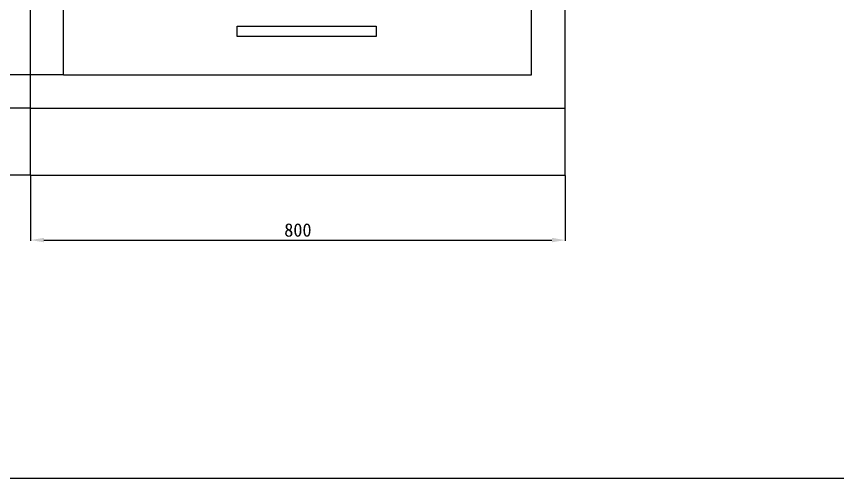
# Model space of a CAD drawing. Extents: x -156069 to -122631, y 9787 to 31117.
# Drawn here: x -150324 to -149095, y 24028 to 24720 of the extents above; entities that cross this region are included whole.
import ezdxf

# ---------------------------------------------------------------- set-up
doc = ezdxf.new("R2010")
doc.units = 0
doc.layers.get('0').update_dxf_attribs({"linetype": 'CONTINUOUS'})
doc.layers.get('DEFPOINTS').update_dxf_attribs({"linetype": 'CONTINUOUS'})
doc.layers.add('1', color=143, linetype='CONTINUOUS')
doc.styles.get("Standard").update_dxf_attribs({"font": ''})
doc.styles.get('Standard').set_extended_font_data('SimSun')
doc.dimstyles.get("Standard").update_dxf_attribs({"dimtxt": 0.18, "dimasz": 0.18, "dimexe": 0.18, "dimexo": 0.0625, "dimgap": 0.09, "dimtad": 0, "dimtih": 1, "dimtoh": 1, "dimdec": 4, "dimzin": 0, "dimdsep": 46, "dimtxsty": 'Standard', "dimcen": 0.09, "dimadec": 0, "dimazin": 0, "dimtfac": 1, "dimtdec": 4, "dimtofl": 0, "dimtmove": 0, "dimatfit": 3, "dimfxl": 1, "dimtolj": 1, "dimtzin": 0, "dimarcsym": 0})

# ---------------------------------------------------------------- blocks, each defined once
blk = doc.blocks.new('*D74')
at = {"color": 0, "lineweight": -2}
for p, q in [((-150303.4, 26582.6), (-150677.7, 26582.6)), ((-150676.5, 26562.6), (-150676.5, 24502.6)), ((-150303.4, 24482.6), (-150677.7, 24482.6))]:
    blk.add_line(p, q, dxfattribs=at)
at = {"color": 0}
for points in [[(-150679.8, 26562.6), (-150673.1, 26562.6), (-150676.5, 26582.6)], [(-150679.8, 24502.6), (-150673.1, 24502.6), (-150676.5, 24482.6)]]:
    blk.add_solid(points, dxfattribs=at)
at = {"layer": 'DEFPOINTS', "color": 0}
for p in [(-150302.7, 26582.6), (-150676.5, 24482.6), (-150302.7, 24482.6)]:
    blk.add_point(p, dxfattribs=at)
at = {"color": 0, "insert": (-150693.1, 25532.6), "char_height": 20, "attachment_point": 5, "rotation": 90}
blk.add_mtext('\\A1;2,100', dxfattribs=at)
blk = doc.blocks.new('*D75')
at = {"color": 0, "lineweight": -2}
for p, q in [((-150254, 26522.6), (-150492.9, 26522.6)), ((-150491.6, 26502.6), (-150491.6, 24652.6)), ((-150254, 24632.6), (-150492.9, 24632.6))]:
    blk.add_line(p, q, dxfattribs=at)
at = {"color": 0}
for points in [[(-150495, 26502.6), (-150488.3, 26502.6), (-150491.6, 26522.6)], [(-150495, 24652.6), (-150488.3, 24652.6), (-150491.6, 24632.6)]]:
    blk.add_solid(points, dxfattribs=at)
at = {"layer": 'DEFPOINTS', "color": 0}
for p in [(-150253.4, 26522.6), (-150491.6, 24632.6), (-150253.4, 24632.6)]:
    blk.add_point(p, dxfattribs=at)
at = {"color": 0, "insert": (-150508.3, 25577.6), "char_height": 20, "attachment_point": 5, "rotation": 90}
blk.add_mtext('\\A1;1,890', dxfattribs=at)
blk = doc.blocks.new('*D76')
at = {"color": 0, "lineweight": -2}
for p, q in [((-150303.4, 24582.6), (-150495.3, 24582.6)), ((-150494, 24562.6), (-150494, 24502.6)), ((-150303.4, 24482.6), (-150495.3, 24482.6))]:
    blk.add_line(p, q, dxfattribs=at)
at = {"color": 0}
for points in [[(-150497.4, 24562.6), (-150490.7, 24562.6), (-150494, 24582.6)], [(-150497.4, 24502.6), (-150490.7, 24502.6), (-150494, 24482.6)]]:
    blk.add_solid(points, dxfattribs=at)
at = {"layer": 'DEFPOINTS', "color": 0}
for p in [(-150302.7, 24582.6), (-150494, 24482.6), (-150302.7, 24482.6)]:
    blk.add_point(p, dxfattribs=at)
at = {"color": 0, "insert": (-150509, 24532.6), "char_height": 20, "attachment_point": 5, "rotation": 90}
blk.add_mtext('\\A1;100', dxfattribs=at)
blk = doc.blocks.new('*D77')
at = {"color": 0, "lineweight": -2}
for p, q in [((-150302.7, 24482), (-150302.7, 24384)), ((-149502.7, 24482), (-149502.7, 24384)), ((-150282.7, 24385.2), (-149522.7, 24385.2))]:
    blk.add_line(p, q, dxfattribs=at)
at = {"color": 0}
for points in [[(-150282.7, 24388.6), (-150282.7, 24381.9), (-150302.7, 24385.2)], [(-149522.7, 24388.6), (-149522.7, 24381.9), (-149502.7, 24385.2)]]:
    blk.add_solid(points, dxfattribs=at)
at = {"layer": 'DEFPOINTS', "color": 0}
for p in [(-150302.7, 24482.6), (-149502.7, 24482.6), (-149502.7, 24385.2)]:
    blk.add_point(p, dxfattribs=at)
at = {"color": 0, "insert": (-149902.7, 24400.2), "char_height": 20, "attachment_point": 5}
blk.add_mtext('\\A1;800', dxfattribs=at)

msp = doc.modelspace()

# ---------------------------------------------------------------- linework, layer by layer
at = {"color": 6}
for p, q in [((-150302.73629, 24482.60839), (-150302.73629, 26582.60839)), ((-149502.73629, 24482.60839), (-149502.73629, 26582.60839)), ((-150302.73629, 24582.60839), (-149502.73629, 24582.60839)), ((-150302.73629, 24482.60839), (-149502.73629, 24482.60839))]:
    msp.add_line(p, q, dxfattribs=at)
at = {"color": 4}
for p, q in [((-150253.36129, 24632.60839), (-150253.36129, 26522.60839)), ((-149553.36129, 24632.60839), (-149553.36129, 26522.60839)), ((-150253.36129, 24632.60839), (-149553.36129, 24632.60839)), ((-150253.36129, 24582.60839), (-149553.36129, 24582.60839))]:
    msp.add_line(p, q, dxfattribs=at)
at = {"color": 0}
msp.add_lwpolyline([(-149993.36126, 24705.32006), (-149785.80843, 24705.32006), (-149785.80843, 24689.81559), (-149993.36126, 24689.81559)], close=True, dxfattribs=at)
at = {"layer": '1'}
msp.add_line((-146996.11885, 24028.25591), (-151196.11883, 24028.25591), dxfattribs=at)

# ---------------------------------------------------------------- dimensions: what is measured, and where the dimension line sits
at = {"color": 2}
dim = msp.add_linear_dim(base=(-150676.47279, 24482.60839), p1=(-150302.73629, 26582.60839), p2=(-150302.73629, 24482.60839), angle=90, dimstyle='Standard', override={"dimtxt": 20, "dimasz": 20, "dimexe": 1.25, "dimexo": 0.625, "dimgap": 5, "dimtad": 1, "dimtih": 0, "dimtoh": 0, "dimzin": 8, "dimlunit": 6, "dimcen": 2.5, "dimtofl": 1}, dxfattribs=at)
dim.commit()
dim.dimension.update_dxf_attribs({"geometry": '*D74', "text_midpoint": (-150676.47279, 25532.60839), "dimtype": 160})
for base, p1, p2, picture, middle in [((-150491.63792, 24632.60839), (-150253.36129, 26522.60839), (-150253.36129, 24632.60839), '*D75', (-150508.30458, 25577.60839)), ((-150494.03592, 24482.60839), (-150302.73629, 24582.60839), (-150302.73629, 24482.60839), '*D76', (-150509.03592, 24532.60839))]:
    dim = msp.add_linear_dim(base=base, p1=p1, p2=p2, angle=90, dimstyle='Standard', override={"dimtxt": 20, "dimasz": 20, "dimexe": 1.25, "dimexo": 0.625, "dimgap": 5, "dimtad": 1, "dimtih": 0, "dimtoh": 0, "dimzin": 8, "dimlunit": 6, "dimcen": 2.5, "dimtofl": 1}, dxfattribs=at)
    dim.commit()
    dim.dimension.update_dxf_attribs({"geometry": picture, "text_midpoint": middle})
dim = msp.add_linear_dim(base=(-149502.73629, 24385.23401), p1=(-150302.73629, 24482.60839), p2=(-149502.73629, 24482.60839), dimstyle='Standard', override={"dimtxt": 20, "dimasz": 20, "dimexe": 1.25, "dimexo": 0.625, "dimgap": 5, "dimtad": 1, "dimtih": 0, "dimtoh": 0, "dimzin": 8, "dimlunit": 6, "dimcen": 2.5, "dimtofl": 1}, dxfattribs=at)
dim.commit()
dim.dimension.update_dxf_attribs({"geometry": '*D77', "text_midpoint": (-149902.73629, 24400.23401)})

doc.saveas('drawing.dxf')
